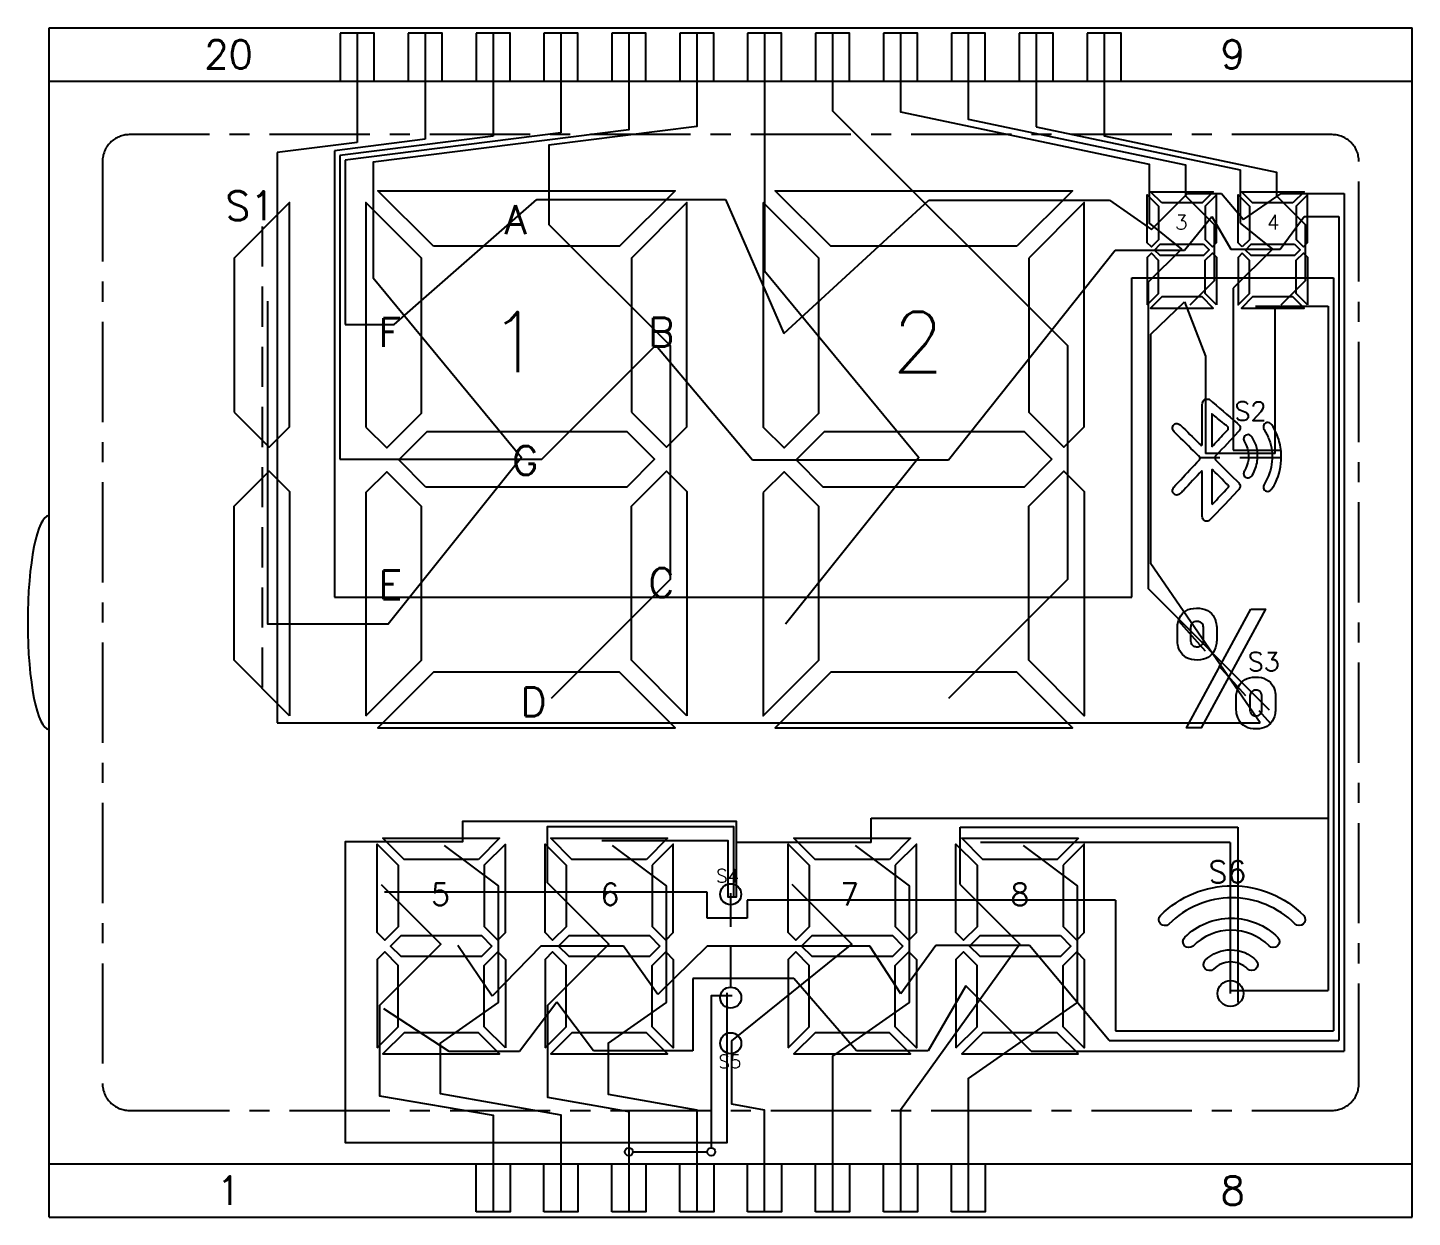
# Model space of a CAD drawing. Header units: millimetres. Extents: x -121 to 714, y -296 to 116.
# Drawn here: x 227.1 to 278.9, y -208.7 to -164.2 of the extents above; entities that cross this region are included whole.
import ezdxf
from ezdxf.enums import TextEntityAlignment as Align

# ---------------------------------------------------------------- set-up
doc = ezdxf.new("R2010")
doc.units = ezdxf.units.MM
doc.header["$LTSCALE"] = 3
doc.header["$MEASUREMENT"] = 0
doc.linetypes.add('CENTER', pattern=[2, 1.25, -0.25, 0.25, -0.25])
doc.linetypes.add('DASHED', pattern=[0.75, 0.5, -0.25])
for name, color, linetype in [('COM', 1, 'Continuous'), ('DIM', 4, 'Continuous'), ('SEG', 3, 'Continuous')]:
    doc.layers.add(name, color=color, linetype=linetype)
doc.styles.add('ROMANS', font='ROMANS.shx')
doc.styles.add('SSS_Dim', font='romans.shx')

msp = doc.modelspace()

# ---------------------------------------------------------------- linework, layer by layer
for p, q in [((227.938, -208.741), (227.938, -164.241)), ((227.938, -164.241), (278.938, -164.241)), ((278.938, -208.741), (278.938, -164.241)), ((227.938, -166.241), (278.938, -166.241)), ((227.938, -206.741), (278.938, -206.741)), ((227.938, -208.741), (278.938, -208.741))]:
    msp.add_line(p, q)
for points in [[(238.833, -164.441), (238.833, -166.241), (240.103, -166.241), (240.103, -164.441)], [(241.373, -164.441), (241.373, -166.241), (242.643, -166.241), (242.643, -164.441)], [(243.913, -164.441), (243.913, -166.241), (245.183, -166.241), (245.183, -164.441)], [(246.453, -164.441), (246.453, -166.241), (247.723, -166.241), (247.723, -164.441)], [(248.993, -164.441), (248.993, -166.241), (250.263, -166.241), (250.263, -164.441)], [(251.533, -164.441), (251.533, -166.241), (252.803, -166.241), (252.803, -164.441)], [(254.073, -164.441), (254.073, -166.241), (255.343, -166.241), (255.343, -164.441)], [(256.613, -164.441), (256.613, -166.241), (257.883, -166.241), (257.883, -164.441)], [(259.153, -164.441), (259.153, -166.241), (260.423, -166.241), (260.423, -164.441)], [(261.693, -164.441), (261.693, -166.241), (262.963, -166.241), (262.963, -164.441)], [(264.233, -164.441), (264.233, -166.241), (265.503, -166.241), (265.503, -164.441)], [(266.773, -164.441), (266.773, -166.241), (268.043, -166.241), (268.043, -164.441)], [(242.318, -172.417), (240.238, -170.337), (251.357, -170.337), (249.277, -172.417)], [(264.142, -172.417), (257.183, -172.417), (255.103, -170.337), (266.222, -170.337)], [(269.562, -170.797), (269.142, -170.377), (271.492, -170.377), (271.072, -170.797)], [(274.474, -170.797), (272.964, -170.797), (272.544, -170.377), (274.894, -170.377)], [(234.857, -178.623), (236.171, -179.938), (236.937, -179.172), (236.937, -170.782), (234.857, -172.862)], [(239.793, -179.178), (240.573, -179.958), (241.873, -178.659), (241.873, -172.862), (239.793, -170.782)], [(249.723, -178.623), (251.037, -179.938), (251.803, -179.172), (251.803, -170.782), (249.723, -172.862)], [(254.658, -170.782), (254.658, -179.178), (255.438, -179.958), (256.738, -178.659), (256.738, -172.862)], [(264.588, -172.862), (264.588, -178.623), (265.902, -179.938), (266.668, -179.172), (266.668, -170.782)], [(269.442, -172.171), (269.176, -172.437), (269.022, -172.283), (269.022, -170.497), (269.442, -170.917)], [(271.46, -172.432), (271.612, -172.279), (271.612, -170.497), (271.192, -170.917), (271.192, -172.164)], [(272.578, -172.437), (272.424, -172.283), (272.424, -170.497), (272.844, -170.917), (272.844, -172.171)], [(274.862, -172.432), (275.014, -172.279), (275.014, -170.497), (274.594, -170.917), (274.594, -172.164)], [(271.13, -172.342), (271.34, -172.552), (271.13, -172.762), (269.502, -172.762), (269.296, -172.557), (269.511, -172.342)], [(274.532, -172.342), (274.742, -172.552), (274.531, -172.762), (272.904, -172.762), (272.698, -172.557), (272.913, -172.342)], [(269.022, -174.607), (269.442, -174.187), (269.442, -172.943), (269.176, -172.677), (269.022, -172.831)], [(271.612, -174.607), (271.192, -174.187), (271.192, -172.94), (271.46, -172.672), (271.612, -172.824)], [(272.578, -172.677), (272.424, -172.831), (272.424, -174.607), (272.844, -174.187), (272.844, -172.943)], [(275.014, -174.607), (274.594, -174.187), (274.594, -172.94), (274.862, -172.672), (275.014, -172.824)], [(269.562, -174.307), (269.142, -174.727), (271.492, -174.727), (271.072, -174.307)], [(272.964, -174.307), (272.544, -174.727), (274.894, -174.727), (274.474, -174.307)], [(242.037, -181.422), (241.019, -180.404), (242.081, -179.342), (249.55, -179.342), (250.591, -180.383), (249.553, -181.422)], [(265.456, -180.383), (264.418, -181.422), (256.902, -181.422), (255.884, -180.404), (256.946, -179.342), (264.415, -179.342)], [(236.937, -189.981), (234.857, -187.901), (234.857, -182.143), (236.171, -180.828), (236.937, -181.594)], [(239.793, -189.981), (241.873, -187.901), (241.873, -182.149), (240.573, -180.849), (239.793, -181.63)], [(251.803, -189.981), (249.723, -187.901), (249.723, -182.143), (251.037, -180.828), (251.803, -181.594)], [(254.658, -181.63), (254.658, -189.981), (256.738, -187.901), (256.738, -182.149), (255.438, -180.849)], [(264.588, -187.901), (264.588, -182.143), (265.902, -180.828), (266.668, -181.594), (266.668, -189.981)], [(272.898, -185.997), (273.443, -185.997), (271.037, -190.425), (270.492, -190.425)], [(242.318, -188.347), (240.238, -190.427), (251.357, -190.427), (249.277, -188.347)], [(264.142, -188.347), (257.183, -188.347), (255.103, -190.427), (266.222, -190.427)], [(244, -195.354), (241.218, -195.354), (240.428, -194.564), (244.79, -194.564)], [(250.283, -195.354), (247.501, -195.354), (246.711, -194.564), (251.073, -194.564)], [(259.375, -195.354), (256.594, -195.354), (255.804, -194.564), (260.165, -194.564)], [(266.448, -194.564), (265.658, -195.354), (262.877, -195.354), (262.087, -194.564)], [(240.999, -195.574), (240.999, -197.873), (240.495, -198.377), (240.209, -198.091), (240.209, -194.784)], [(245.009, -194.784), (244.219, -195.574), (244.219, -197.868), (244.727, -198.375), (245.009, -198.093)], [(247.282, -195.574), (247.282, -197.873), (246.778, -198.377), (246.492, -198.091), (246.492, -194.784)], [(250.502, -195.574), (250.502, -197.868), (251.01, -198.375), (251.292, -198.093), (251.292, -194.784)], [(256.374, -195.574), (256.374, -197.873), (255.87, -198.377), (255.584, -198.091), (255.584, -194.784)], [(259.594, -195.574), (259.594, -197.868), (260.102, -198.375), (260.384, -198.093), (260.384, -194.784)], [(262.657, -195.574), (262.657, -197.873), (262.153, -198.377), (261.867, -198.091), (261.867, -194.784)], [(265.877, -195.574), (265.877, -197.868), (266.385, -198.375), (266.667, -198.093), (266.667, -194.784)], [(244.508, -198.595), (244.113, -198.989), (241.107, -198.989), (240.714, -198.596), (241.111, -198.199), (244.113, -198.199)], [(250.791, -198.595), (250.396, -198.989), (247.39, -198.989), (246.997, -198.596), (247.394, -198.199), (250.395, -198.199)], [(259.883, -198.595), (259.488, -198.989), (256.482, -198.989), (256.089, -198.596), (256.486, -198.199), (259.488, -198.199)], [(265.771, -198.199), (266.166, -198.595), (265.771, -198.989), (262.766, -198.989), (262.372, -198.596), (262.769, -198.199)], [(240.209, -202.405), (240.999, -201.615), (240.999, -199.32), (240.495, -198.815), (240.209, -199.101)], [(245.009, -202.405), (244.219, -201.615), (244.219, -199.321), (244.727, -198.814), (245.009, -199.096)], [(246.492, -202.405), (247.282, -201.615), (247.282, -199.32), (246.778, -198.815), (246.492, -199.101)], [(250.502, -199.321), (251.01, -198.814), (251.292, -199.096), (251.292, -202.405), (250.502, -201.615)], [(255.584, -202.405), (256.374, -201.615), (256.374, -199.32), (255.87, -198.815), (255.584, -199.101)], [(259.594, -201.615), (259.594, -199.321), (260.102, -198.814), (260.384, -199.096), (260.384, -202.405)], [(261.867, -202.405), (262.657, -201.615), (262.657, -199.32), (262.153, -198.815), (261.867, -199.101)], [(265.877, -199.321), (266.385, -198.814), (266.667, -199.096), (266.667, -202.405), (265.877, -201.615)], [(244, -201.834), (241.218, -201.834), (240.428, -202.624), (244.79, -202.624)], [(250.283, -201.834), (247.501, -201.834), (246.711, -202.624), (251.073, -202.624)], [(259.375, -201.834), (256.594, -201.834), (255.804, -202.624), (260.165, -202.624)], [(266.448, -202.624), (265.658, -201.834), (262.877, -201.834), (262.087, -202.624)], [(243.913, -208.541), (243.913, -206.741), (245.183, -206.741), (245.183, -208.541)], [(246.453, -208.541), (246.453, -206.741), (247.723, -206.741), (247.723, -208.541)], [(248.993, -208.541), (248.993, -206.741), (250.263, -206.741), (250.263, -208.541)], [(251.533, -208.541), (251.533, -206.741), (252.803, -206.741), (252.803, -208.541)], [(254.073, -208.541), (254.073, -206.741), (255.343, -206.741), (255.343, -208.541)], [(256.613, -208.541), (256.613, -206.741), (257.883, -206.741), (257.883, -208.541)], [(259.153, -208.541), (259.153, -206.741), (260.423, -206.741), (260.423, -208.541)], [(261.693, -208.541), (261.693, -206.741), (262.963, -206.741), (262.963, -208.541)]]:
    msp.add_lwpolyline(points, close=True)
at = {"color": 5, "linetype": 'CENTER'}
msp.add_lwpolyline([(230.938, -204.741), (275.938, -204.741, 0.414214), (276.938, -203.741), (276.938, -169.241, 0.414214), (275.938, -168.241), (230.938, -168.241, 0.414214), (229.938, -169.241), (229.938, -203.741, 0.414214)], format="xyb", close=True, dxfattribs=at)
for points in [[(271.601, -180.236, 0.053407), (271.561, -180.285, 0.308043), (271.558, -180.379, 0.069685), (271.606, -180.436, -0.004441), (272.004, -180.827), (272.201, -181.025), (272.398, -181.222, -0.065438), (272.482, -181.324, -0.236021), (272.492, -181.442, -0.085417), (272.43, -181.534, -0.011271), (272.401, -181.566), (271.919, -182.073), (271.436, -182.58), (271.419, -182.598, -0.072992), (271.289, -182.705), (271.198, -182.705, -0.216484), (271.091, -182.572, -0.072113), (271.079, -182.465, 0.001651), (271.079, -180.948), (271.079, -180.933), (271.08, -180.917, 0.157524), (271.062, -180.815, -0.000211), (270.375, -181.547, -0.040526), (270.247, -181.676, -0.039939), (270.21, -181.7, -0.3002), (270.046, -181.695, -0.056429), (270.012, -181.664, -0.040647), (269.989, -181.635, -0.304177), (269.988, -181.472, -0.050924), (270.02, -181.429, -0.007191), (270.275, -181.152, -0.005203), (270.961, -180.42, 0.053638), (270.992, -180.382, 0.312043), (270.993, -180.31, 0.067089), (270.956, -180.266, -0.003818), (270.166, -179.492, -0.024952), (270.03, -179.354, -0.083582), (269.98, -179.273, -0.255982), (269.995, -179.126, -0.057149), (270.025, -179.09, -0.289096), (270.177, -179.054, -0.116875), (270.277, -179.119, -0.001364), (270.962, -179.789, 0.008489), (271.053, -179.875, 0.252405), (271.082, -179.798, -0.00523), (271.078, -179.753, 0.002032), (271.078, -178.373, -0.046504), (271.085, -178.29, -0.19664), (271.175, -178.142), (271.335, -178.142, -0.000777), (272.385, -179.033, -0.076764), (272.484, -179.139, -0.244105), (272.495, -179.25, -0.085476), (272.439, -179.34, -0.012617), (272.41, -179.373, -0.007264)], [(271.436, -179.918, 0.005903), (271.9, -179.418, -0.040025), (271.949, -179.372), (271.976, -179.349), (271.989, -179.338), (272.001, -179.326, 0.085123), (272.045, -179.271, 0.137602), (272.055, -179.221, 0.187863), (272.018, -179.149, 0.050817), (271.958, -179.104, -0.039192), (271.873, -179.044, 0.006206), (271.436, -178.679)], [(273.583, -179.663, -0.113226), (273.689, -180.464, -0.1139), (273.409, -181.298, 0.12064), (273.367, -181.42, 0.301077), (273.446, -181.566, 0.287894), (273.609, -181.566, 0.121054), (273.708, -181.463, 0.02409), (273.819, -181.26, 0.119809), (274.034, -180.291, 0.07275), (273.963, -179.722, 0.079137), (273.685, -179.101, 0.074203), (273.639, -179.049, 0.333059), (273.44, -179.029, 0.29005), (273.367, -179.181, 0.093708), (273.393, -179.272, 0.001556), (273.492, -179.451, -0.027624)], [(272.813, -180.293, -0.110861), (272.708, -180.718, -0.016868), (272.66, -180.81, 0.119137), (272.626, -180.918, 0.303153), (272.714, -181.066, 0.326285), (272.9, -181.042, 0.08144), (272.96, -180.969, 0.107672), (273.138, -180.447, 0.031756), (273.153, -180.181, 0.061474), (273.125, -179.969, 0.078521), (272.945, -179.556, 0.075582), (272.902, -179.507, 0.313626), (272.709, -179.482, 0.306546), (272.628, -179.63, 0.082416), (272.647, -179.71, 0.027857), (272.693, -179.802, -0.128003)], [(271.433, -182.052), (271.458, -182.067, 0.001062), (272.053, -181.441, 0.044064), (272.064, -181.427, 0.36211), (272.061, -181.37, 0.047235), (272.019, -181.329, 0.00252), (271.503, -180.813, -0.022585), (271.49, -180.798), (271.484, -180.791, 0.330911), (271.433, -180.781)], [(270.167, -186.52, -0.143473), (270.34, -186.16, -0.144954), (270.643, -185.983, -0.109424), (271.09, -185.974, -0.156737), (271.43, -186.16, -0.128191), (271.59, -186.464, -0.062773), (271.622, -186.74), (271.622, -187.115, -0.04611), (271.603, -187.33, -0.145337), (271.429, -187.69, -0.143194), (271.126, -187.866, -0.109263), (270.68, -187.874, -0.156674), (270.34, -187.689, -0.127766), (270.18, -187.387, -0.06346), (270.148, -187.115), (270.148, -186.734, -0.046008)], [(270.716, -186.509, -0.219846), (270.885, -186.441, -0.044759), (270.935, -186.446, -0.171833), (271.053, -186.509, -0.068557), (271.085, -186.556, -0.114574), (271.113, -186.697), (271.113, -187.145, -0.034361), (271.11, -187.205, -0.153544), (271.053, -187.342, -0.220137), (270.885, -187.41, -0.044027), (270.833, -187.406, -0.176573), (270.716, -187.343, -0.04382), (270.696, -187.316, -0.135461), (270.657, -187.145), (270.657, -186.7, -0.03437), (270.66, -186.642, -0.15371)], [(272.542, -190.265, -0.127163), (272.381, -189.964, -0.063568), (272.35, -189.691), (272.35, -189.31, -0.046051), (272.369, -189.096, -0.14316), (272.542, -188.736, -0.145044), (272.845, -188.56, -0.10897), (273.292, -188.551, -0.156765), (273.632, -188.736, -0.128005), (273.792, -189.04, -0.062743), (273.824, -189.316), (273.824, -189.691, -0.046097), (273.805, -189.907, -0.145432), (273.63, -190.267, -0.14272), (273.327, -190.442, -0.109558), (272.882, -190.451, -0.156512)], [(273.254, -189.918, 0.155098), (273.311, -189.782, 0.034423), (273.315, -189.721), (273.315, -189.274, 0.114547), (273.286, -189.132, 0.069112), (273.254, -189.085, 0.17077), (273.137, -189.022, 0.044729), (273.087, -189.018, 0.218714), (272.918, -189.085, 0.153582), (272.862, -189.218, 0.034376), (272.858, -189.277), (272.858, -189.721, 0.135122), (272.898, -189.892, 0.043993), (272.918, -189.92, 0.175696), (273.035, -189.982, 0.043891), (273.087, -189.986, 0.221275)], [(269.521, -197.445, -0.415464), (274.876, -197.456, -0.968919), (274.547, -197.765, 0.415305), (269.831, -197.775, -0.968151)], [(270.425, -198.267, -0.415692), (273.908, -198.277, -0.969744), (273.578, -198.586, 0.41552), (270.735, -198.597, -0.967765)], [(271.195, -199.127, -0.417433), (273.103, -199.138, -0.96774), (272.774, -199.448, 0.418829), (271.505, -199.458, -0.967992)]]:
    msp.add_lwpolyline(points, format="xyb", close=True)
for centre, radius in [((253.438, -196.656), 0.393), ((272.137, -200.367), 0.484), ((253.439, -200.524), 0.393), ((253.439, -202.231), 0.393)]:
    msp.add_circle(centre, radius)
msp.add_ellipse((227.938, -186.491), major_axis=(0, -4), ratio=0.2, start_param=3.141593, end_param=6.283185)
at = {"layer": 'COM'}
for p, q in [((239.468, -164.441), (239.468, -168.536)), ((239.468, -168.536), (236.473, -168.915)), ((236.473, -168.915), (236.473, -190.242)), ((269.156, -175.699), (270.413, -174.496)), ((270.413, -174.496), (271.199, -176.526)), ((273.072, -174.66), (275.795, -174.66)), ((273.81, -180.17), (273.81, -174.66)), ((275.795, -174.66), (275.795, -200.261)), ((269.156, -184.295), (269.156, -175.699)), ((271.199, -176.526), (271.199, -180.17)), ((273.81, -180.17), (271.199, -180.17)), ((273.241, -190.242), (269.156, -184.295)), ((236.473, -190.242), (273.241, -190.242)), ((258.696, -194.724), (258.696, -193.807)), ((258.696, -193.807), (275.795, -193.807)), ((258.696, -194.724), (253.657, -194.724)), ((272.12, -194.724), (262.782, -194.724)), ((272.12, -194.724), (272.12, -200.261)), ((272.12, -200.261), (275.795, -200.261))]:
    msp.add_line(p, q, dxfattribs=at)
at = {"layer": 'COM', "color": 2}
for p, q in [((242.008, -164.441), (242.008, -168.416)), ((242.008, -168.416), (238.62, -168.845)), ((238.62, -168.845), (238.62, -185.537)), ((268.45, -185.537), (268.45, -173.603)), ((268.45, -173.603), (275.995, -173.603)), ((275.995, -173.603), (275.995, -201.767)), ((238.62, -185.537), (268.45, -185.537)), ((252.56, -196.572), (240.487, -196.572)), ((252.56, -197.546), (252.56, -196.572)), ((267.83, -196.882), (254.059, -196.882)), ((254.059, -196.882), (254.059, -197.546)), ((267.83, -196.882), (267.83, -201.767)), ((254.059, -197.546), (252.56, -197.546)), ((267.83, -201.767), (275.995, -201.767))]:
    msp.add_line(p, q, dxfattribs=at)
at = {"layer": 'COM', "color": 5}
for p, q in [((244.548, -164.441), (244.548, -168.297)), ((244.548, -168.297), (238.82, -169.021)), ((238.82, -169.021), (238.82, -180.384)), ((270.412, -172.565), (271.44, -171.301)), ((271.44, -171.301), (272.146, -172.525)), ((274, -172.525), (274.895, -171.304)), ((274.895, -171.304), (276.195, -171.304)), ((276.195, -171.304), (276.195, -202.125)), ((261.587, -180.407), (267.824, -172.565)), ((267.824, -172.565), (270.412, -172.565)), ((272.146, -172.525), (274, -172.525)), ((246.375, -180.384), (250.641, -176.119)), ((250.641, -176.119), (254.248, -180.407)), ((238.82, -180.384), (246.375, -180.384)), ((254.248, -180.407), (261.587, -180.407)), ((244.515, -200.473), (243.231, -198.576)), ((246.335, -198.6), (244.515, -200.473)), ((249.424, -198.6), (246.335, -198.6)), ((250.716, -200.4), (249.424, -198.6)), ((252.559, -198.595), (250.716, -200.4)), ((258.64, -198.595), (252.559, -198.595)), ((259.802, -200.381), (258.64, -198.595)), ((261.112, -198.573), (259.802, -200.381)), ((264.618, -198.573), (261.112, -198.573)), ((267.595, -202.125), (264.618, -198.573)), ((267.595, -202.125), (276.195, -202.125))]:
    msp.add_line(p, q, dxfattribs=at)
at = {"layer": 'COM', "color": 6}
for p, q in [((247.088, -164.441), (247.088, -168.177)), ((247.088, -168.177), (239.02, -169.198)), ((239.02, -169.198), (239.02, -175.346)), ((240.852, -175.346), (246.188, -170.668)), ((246.188, -170.668), (253.241, -170.668)), ((253.241, -170.668), (255.422, -175.679)), ((255.422, -175.679), (260.855, -170.696)), ((260.855, -170.696), (267.613, -170.696)), ((267.613, -170.696), (269.183, -171.785)), ((269.183, -171.785), (270.527, -170.441)), ((270.527, -170.441), (271.798, -170.441)), ((271.798, -170.441), (272.619, -171.415)), ((272.619, -171.415), (274.036, -170.444)), ((274.036, -170.444), (276.395, -170.444)), ((276.395, -170.444), (276.395, -202.531)), ((239.02, -175.346), (240.852, -175.346)), ((255.799, -199.812), (252.022, -199.812)), ((252.022, -199.812), (252.022, -202.515)), ((258.142, -202.515), (255.799, -199.812)), ((262.234, -200.084), (260.83, -202.515)), ((264.681, -202.531), (262.234, -200.084)), ((242.906, -202.536), (240.468, -200.945)), ((246.933, -200.698), (245.538, -202.536)), ((248.31, -202.515), (246.933, -200.698)), ((245.538, -202.536), (242.906, -202.536)), ((252.022, -202.515), (248.31, -202.515)), ((260.83, -202.515), (258.142, -202.515)), ((264.681, -202.531), (276.395, -202.531))]:
    msp.add_line(p, q, dxfattribs=at)
at = {"layer": 'COM'}
for points in [[(248.612, -194.649), (253.336, -194.649), (253.336, -196.747), (253.657, -196.747), (253.657, -193.936), (243.41, -193.936), (243.41, -194.692), (239.014, -194.692), (239.014, -205.941), (253.304, -205.941), (253.304, -200.338)], [(249.778, -206.291), (252.558, -206.291)]]:
    msp.add_lwpolyline(points, dxfattribs=at)
for centre in [(249.628, -206.291), (252.708, -206.291)]:
    msp.add_circle(centre, 0.15, dxfattribs=at)
at = {"layer": 'DIM', "linetype": 'DASHED'}
for p, q in [((235.918, -188.928), (235.918, -171.101)), ((273.984, -180.332), (271.028, -180.332)), ((270.189, -186.428), (273.63, -190.267)), ((253.439, -200.131), (253.439, -196.619)), ((272.137, -200.367), (272.137, -196.444))]:
    msp.add_line(p, q, dxfattribs=at)
at = {"layer": 'SEG'}
for p, q in [((264.868, -164.441), (264.868, -167.95)), ((264.868, -167.95), (272.495, -169.557)), ((272.495, -169.557), (272.495, -171.553)), ((272.495, -171.553), (273.702, -172.521)), ((273.702, -172.521), (272.237, -173.986)), ((272.237, -173.986), (272.237, -180.042)), ((272.237, -180.042), (273.977, -180.042)), ((262.025, -196.291), (262.025, -194.142)), ((262.025, -194.142), (272.41, -194.142)), ((272.41, -194.142), (272.41, -200.706))]:
    msp.add_line(p, q, dxfattribs=at)
for points in [[(249.628, -164.441), (249.628, -168.057), (240.066, -169.267), (240.066, -173.602), (245.617, -180.319), (240.624, -186.548), (236.119, -186.548), (236.119, -174.474)], [(252.168, -164.441), (252.168, -167.938), (246.641, -168.637), (246.641, -171.603), (251.169, -176.131), (251.169, -184.887), (246.718, -189.337)], [(254.708, -164.441), (254.708, -173.332), (260.482, -180.319), (255.489, -186.548)], [(257.248, -164.441), (257.248, -167.345), (266.034, -176.131), (266.034, -184.887), (261.583, -189.337)], [(259.788, -164.441), (259.788, -167.39), (269.094, -169.351), (269.094, -171.553), (270.3, -172.521), (269.056, -173.765), (269.056, -185.22), (273.589, -189.752)], [(262.328, -164.441), (262.328, -167.657), (270.459, -169.37), (270.459, -170.532), (271.524, -171.597), (271.524, -173.716), (270.614, -174.626)], [(267.408, -164.441), (267.408, -168.281), (273.86, -169.64), (273.86, -170.532), (274.926, -171.597), (274.926, -173.716), (274.016, -174.626)], [(253.557, -196.747), (253.557, -194.136), (246.577, -194.136), (246.577, -196.218), (248.881, -198.522), (246.584, -200.819), (246.584, -204.246), (249.628, -204.784), (249.628, -208.541)], [(242.72, -194.834), (244.74, -196.345), (244.74, -200.7), (242.568, -202.222), (242.568, -204.113), (247.088, -204.911), (247.088, -208.541)], [(249.003, -194.834), (251.023, -196.345), (251.023, -200.7), (248.851, -202.222), (248.851, -204.137), (252.168, -204.723), (252.168, -208.541)], [(258.095, -194.834), (260.115, -196.345), (260.115, -200.7), (257.248, -202.709), (257.248, -208.541)], [(264.378, -194.834), (266.398, -196.345), (266.398, -200.7), (262.328, -203.552), (262.328, -208.541)], [(240.366, -196.291), (242.598, -198.522), (240.301, -200.819), (240.301, -204.195), (244.548, -204.919), (244.548, -208.541)], [(254.708, -208.541), (254.708, -204.727), (253.48, -204.51), (253.48, -202.136), (257.973, -198.522), (255.742, -196.291)], [(262.025, -196.291), (264.257, -198.522), (259.788, -204.728), (259.788, -208.541)], [(253.49, -200.454), (252.708, -200.454), (252.708, -206.141)]]:
    msp.add_lwpolyline(points, dxfattribs=at)
for centre in [(249.628, -206.291), (252.708, -206.291)]:
    msp.add_circle(centre, 0.15, dxfattribs=at)

# ---------------------------------------------------------------- texts
at = {"style": 'ROMANS'}
for s, p in [('20', (234.656, -165.241)), ('9', (272.221, -165.241)), ('1', (234.656, -207.741)), ('8', (272.221, -207.741))]:
    msp.add_text(s, height=1.06, dxfattribs=at).set_placement(p, align=Align.MIDDLE)
at = {"layer": 'DIM', "style": 'SSS_Dim'}
for s, height, p in [('S1', 1.081, (234.534, -171.442)), ('A', 1.081, (244.975, -171.961)), ('3', 0.552, (270.06, -171.795)), ('4', 0.552, (273.5, -171.795)), ('1', 2.252, (244.413, -177.127)), ('2', 2.252, (259.485, -177.127)), ('F', 1.081, (240.267, -176.182)), ('B', 1.081, (250.358, -176.17)), ('G', 1.081, (245.266, -180.97))]:
    msp.add_text(s, height=height, dxfattribs=at).set_placement(p)
at = {"layer": 'DIM', "linetype": 'DASHED', "style": 'SSS_Dim'}
for s, height, p in [('S2', 0.7, (272.282, -178.938)), ('E', 1.081, (240.267, -185.622)), ('C', 1.081, (250.358, -185.538)), ('S3', 0.7, (272.779, -188.307)), ('D', 1.081, (245.578, -189.999)), ('S4', 0.5, (252.893, -196.215)), ('S6', 0.8238, (271.314, -196.231)), ('5', 0.824, (242.228, -197.071)), ('6', 0.824, (248.565, -197.071)), ('7', 0.824, (257.538, -197.071)), ('8', 0.824, (263.905, -197.071)), ('S5', 0.5, (252.979, -203.166))]:
    msp.add_text(s, height=height, dxfattribs=at).set_placement(p)

doc.saveas('drawing.dxf')
